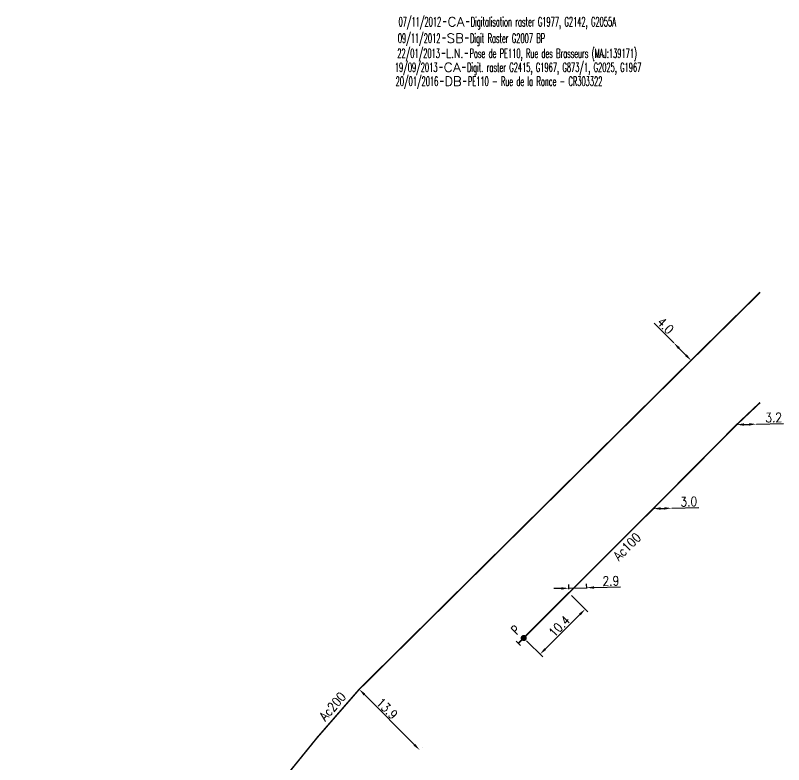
# Model space of a CAD drawing. Header units: millimetres. Extents: x 133989 to 135004, y 130988 to 132014.
# Drawn here: x 134879.2 to 135003.8, y 131113.8 to 131235.4 of the extents above; entities that cross this region are included whole.
import ezdxf
from ezdxf.enums import TextEntityAlignment as Align

# ---------------------------------------------------------------- set-up
doc = ezdxf.new("R2010")
doc.units = ezdxf.units.MM
doc.header["$PDMODE"] = 34
doc.linetypes.add('L_25_AP', pattern=[2000, 1000, 1000])
doc.layers.get('0').update_dxf_attribs({"linetype": 'CONTINUOUS'})
doc.layers.get('Defpoints').update_dxf_attribs({"linetype": 'CONTINUOUS'})
for name, color, linetype in [('L_150', 1, 'CONTINUOUS'), ('L_300', 7, 'CONTINUOUS'), ('L_340', 7, 'CONTINUOUS'), ('L_910', 7, 'CONTINUOUS')]:
    doc.layers.add(name, color=color, linetype=linetype)
doc.styles.add('G_ROMANS', font='ROMANS.SHX', dxfattribs={"width": 0.75})
doc.styles.get("Standard").update_dxf_attribs({"font": 'romans.shx', "width": 0.85})
doc.dimstyles.get("Standard").update_dxf_attribs({"dimtxt": 1.5, "dimasz": 1.2, "dimexe": 0.625, "dimexo": 0.625, "dimgap": 0.25, "dimtad": 1, "dimdec": 1, "dimzin": 0, "dimdsep": 46, "dimtxsty": 'Standard', "dimcen": -0.5, "dimadec": 0, "dimazin": 0, "dimtfac": 1, "dimtdec": 1, "dimtmove": 0, "dimatfit": 3, "dimfxl": 0, "dimtolj": 1, "dimtzin": 0, "dimarcsym": 0})

# ---------------------------------------------------------------- blocks, each defined once
blk = doc.blocks.new('GIS_MODF')
at = {"color": 0, "linetype": 'Continuous', "flags": 128}
for points in [[(-2.18, -0.01), (-1.68, -0.01)], [(1.52, -0.01), (2.02, -0.01)]]:
    blk.add_lwpolyline(points, dxfattribs=at)
at = {"color": 0, "linetype": 'Continuous', "width": 0.5}
blk.add_attdef('DATE', text='', height=1.5, dxfattribs=at).set_placement((-2.5, -0.8), align=Align.RIGHT)
at = {"color": 0, "linetype": 'Continuous', "width": 1.771291}
blk.add_attdef('USER', text='', height=1.5, dxfattribs=at).set_placement((-1.51, -0.8), (1.28, -0.8), align=Align.FIT)
at = {"color": 0, "linetype": 'Continuous', "width": 0.5}
blk.add_attdef('DESC', (2.29, -0.8), '', height=1.5, dxfattribs=at)
blk = doc.blocks.new('*D860')
at = {"layer": 'Defpoints', "color": 0, "linetype": 'Continuous', "transparency": 16777216}
for p in [(134971.86, 131142.55), (134968.98, 131141.71), (134971.88, 131141.79)]:
    blk.add_point(p, dxfattribs=at)
at = {"layer": 'L_150', "color": 0, "linetype": 'Continuous', "lineweight": -2, "transparency": 16777216}
for p, q in [((134967.76, 131142.43), (134966.56, 131142.4)), ((134968.97, 131142.34), (134968.95, 131143.09)), ((134968.96, 131142.47), (134971.86, 131142.55)), ((134971.87, 131142.42), (134971.84, 131143.17)), ((134973.06, 131142.58), (134977.37, 131142.7))]:
    blk.add_line(p, q, dxfattribs=at)
at = {"layer": 'L_150', "color": 0, "linetype": 'Continuous', "transparency": 16777216}
for points in [[(134967.76, 131142.63), (134967.77, 131142.23), (134968.96, 131142.47)], [(134973.06, 131142.78), (134973.07, 131142.38), (134971.86, 131142.55)]]:
    blk.add_solid(points, dxfattribs=at)
at = {"layer": 'L_150', "color": 0, "linetype": 'Continuous', "transparency": 16777216, "insert": (134975.79, 131143.66), "char_height": 1.5, "attachment_point": 5, "rotation": 1.5802}
blk.add_mtext('\\A1;2.9', dxfattribs=at)
blk = doc.blocks.new('*D861')
at = {"layer": 'Defpoints', "color": 0, "linetype": 'Continuous', "transparency": 16777216}
for p in [(134968.98, 131141.71), (134971.63, 131139.07), (134961.66, 131134.39)]:
    blk.add_point(p, dxfattribs=at)
at = {"layer": 'L_300', "color": 0, "linetype": 'Continuous', "lineweight": -2, "transparency": 16777216}
for p, q in [((134969.43, 131141.27), (134972.07, 131138.63)), ((134965.15, 131132.6), (134970.78, 131138.22)), ((134962.1, 131133.95), (134964.75, 131131.31))]:
    blk.add_line(p, q, dxfattribs=at)
at = {"layer": 'L_300', "color": 0, "linetype": 'Continuous', "transparency": 16777216}
for points in [[(134970.64, 131138.36), (134970.92, 131138.08), (134971.63, 131139.07)], [(134965.01, 131132.74), (134965.29, 131132.46), (134964.3, 131131.75)]]:
    blk.add_solid(points, dxfattribs=at)
at = {"layer": 'L_300', "color": 0, "linetype": 'Continuous', "transparency": 16777216, "insert": (134967.43, 131136.29), "char_height": 1.5, "attachment_point": 5, "rotation": 44.984}
blk.add_mtext('\\A1;10.4', dxfattribs=at)
blk = doc.blocks.new('L_300_12')
at = {"color": 0, "linetype": 'Continuous', "const_width": 0.497, "flags": 128}
blk.add_lwpolyline([(-0.25, 0, 1), (0.25, 0, 1)], format="xyb", close=True, dxfattribs=at)
at = {"color": 0, "linetype": 'Continuous', "style": 'G_ROMANS', "width": 0.75}
blk.add_text('P', height=1.5, dxfattribs=at).set_placement((0, 1.85), align=Align.MIDDLE)
at = {"color": 0, "linetype": 'Continuous', "width": 0.75, "flags": 3}
for tag, p in [('DEF_LEG', (0, -5)), ('DEF_COUP', (0, -7.5)), ('DEF_TYPE', (0, -10))]:
    blk.add_attdef(tag, text='', height=1.2, dxfattribs=at).set_placement(p, align=Align.MIDDLE)
blk = doc.blocks.new('L_340_07')
at = {"color": 0, "linetype": 'Continuous', "const_width": 0.25, "flags": 128}
blk.add_lwpolyline([(0, 0), (1.25, 0)], dxfattribs=at)
at = {"color": 0, "linetype": 'Continuous', "flags": 128}
blk.add_lwpolyline([(1.25, -0.5), (1.25, 0.5)], dxfattribs=at)
at = {"color": 0, "linetype": 'Continuous', "width": 0.75, "flags": 3}
for tag, p in [('DEF_LEG', (0.72, -3.47)), ('DEF_COUP', (0.72, -5.97)), ('DEF_TYPE', (0.72, -8.47))]:
    blk.add_attdef(tag, text='', height=1.2, dxfattribs=at).set_placement(p, align=Align.MIDDLE)
blk = doc.blocks.new('*D862')
at = {"layer": 'Defpoints', "color": 0, "linetype": 'Continuous', "transparency": 16777216}
for p in [(134982.66, 131155.37), (134985.66, 131155.45), (134985.66, 131155.45)]:
    blk.add_point(p, dxfattribs=at)
at = {"layer": 'L_150', "color": 0, "linetype": 'Continuous', "lineweight": -2, "transparency": 16777216}
for p, q in [((134983.86, 131155.4), (134984.46, 131155.42)), ((134985.66, 131155.45), (134990.03, 131155.57))]:
    blk.add_line(p, q, dxfattribs=at)
at = {"layer": 'L_150', "color": 0, "linetype": 'Continuous', "transparency": 16777216}
for points in [[(134983.85, 131155.6), (134983.87, 131155.2), (134982.66, 131155.37)], [(134984.45, 131155.62), (134984.47, 131155.22), (134985.66, 131155.45)]]:
    blk.add_solid(points, dxfattribs=at)
at = {"layer": 'L_150', "color": 0, "linetype": 'Continuous', "transparency": 16777216, "insert": (134988.42, 131156.52), "char_height": 1.5, "attachment_point": 5, "rotation": 1.5802}
blk.add_mtext('\\A1;3.0', dxfattribs=at)
blk = doc.blocks.new('*D863')
at = {"layer": 'Defpoints', "color": 0, "linetype": 'Continuous', "transparency": 16777216}
for p in [(134996.19, 131169), (134999.39, 131169.09), (134999.39, 131169.09)]:
    blk.add_point(p, dxfattribs=at)
at = {"layer": 'L_150', "color": 0, "linetype": 'Continuous', "lineweight": -2, "transparency": 16777216}
for p, q in [((134997.39, 131169.03), (134998.19, 131169.05)), ((134999.39, 131169.09), (135003.81, 131169.21))]:
    blk.add_line(p, q, dxfattribs=at)
at = {"layer": 'L_150', "color": 0, "linetype": 'Continuous', "transparency": 16777216}
for points in [[(134997.38, 131169.23), (134997.4, 131168.83), (134996.19, 131169)], [(134998.18, 131169.25), (134998.2, 131168.85), (134999.39, 131169.09)]]:
    blk.add_solid(points, dxfattribs=at)
at = {"layer": 'L_150', "color": 0, "linetype": 'Continuous', "transparency": 16777216, "insert": (135002.19, 131170.17), "char_height": 1.5, "attachment_point": 5, "rotation": 1.5802}
blk.add_mtext('\\A1;3.2', dxfattribs=at)
blk = doc.blocks.new('*D864')
at = {"layer": 'Defpoints', "color": 0, "linetype": 'Continuous', "transparency": 16777216}
for p in [(134985.99, 131182.28), (134985.99, 131182.28), (134988.8, 131179.43)]:
    blk.add_point(p, dxfattribs=at)
at = {"layer": 'L_150', "color": 0, "linetype": 'Continuous', "lineweight": -2, "transparency": 16777216}
for p, q in [((134985.99, 131182.28), (134982.82, 131185.48)), ((134985.54, 131181.84), (134985.54, 131181.84)), ((134987.95, 131180.28), (134986.83, 131181.42)), ((134988.35, 131178.99), (134988.35, 131178.99))]:
    blk.add_line(p, q, dxfattribs=at)
at = {"layer": 'L_150', "color": 0, "linetype": 'Continuous', "transparency": 16777216}
for points in [[(134986.97, 131181.56), (134986.69, 131181.28), (134985.99, 131182.28)], [(134988.1, 131180.42), (134987.81, 131180.14), (134988.8, 131179.43)]]:
    blk.add_solid(points, dxfattribs=at)
at = {"layer": 'L_150', "color": 0, "linetype": 'Continuous', "transparency": 16777216, "insert": (134984.65, 131185.06), "char_height": 1.5, "attachment_point": 5, "rotation": 314.6278}
blk.add_mtext('\\A1;4.0', dxfattribs=at)
blk = doc.blocks.new('*D865')
at = {"layer": 'Defpoints', "color": 0, "linetype": 'Continuous', "transparency": 16777216}
for p in [(134934.99, 131126.07), (134944.79, 131116.21), (134944.79, 131116.21)]:
    blk.add_point(p, dxfattribs=at)
at = {"layer": 'L_150', "color": 0, "linetype": 'Continuous', "lineweight": -2, "transparency": 16777216}
for p, q in [((134935.83, 131125.22), (134943.94, 131117.06)), ((134945.23, 131116.65), (134945.23, 131116.65))]:
    blk.add_line(p, q, dxfattribs=at)
at = {"layer": 'L_150', "color": 0, "linetype": 'Continuous', "transparency": 16777216}
for points in [[(134935.97, 131125.36), (134935.69, 131125.07), (134934.99, 131126.07)], [(134944.08, 131117.2), (134943.8, 131116.92), (134944.79, 131116.21)]]:
    blk.add_solid(points, dxfattribs=at)
at = {"layer": 'L_150', "color": 0, "linetype": 'Continuous', "transparency": 16777216, "insert": (134939.49, 131122.95), "char_height": 1.5, "attachment_point": 5, "rotation": 314.8347}
blk.add_mtext('\\A1;13.9', dxfattribs=at)

msp = doc.modelspace()

# ---------------------------------------------------------------- linework, layer by layer
at = {"layer": 'L_150', "linetype": 'L_25_AP', "const_width": 0.25, "flags": 128}
for points in [[(135000, 131190.49), (134988.8, 131179.43), (134934.99, 131126.07), (134928.2, 131118.27), (134916.65, 131104.02), (134905.3, 131086.96), (134888.76, 131061.66), (134882.58, 131052.68), (134880.02, 131051.8), (134879.35, 131050.94)], [(135000, 131190.49), (135000, 131190.49)], [(135000, 131172.6), (134996.19, 131169), (134982.66, 131155.37), (134968.98, 131141.71), (134961.66, 131134.39)]]:
    msp.add_lwpolyline(points, dxfattribs=at)

# ---------------------------------------------------------------- block references
at = {"layer": 'L_300', "rotation": 44.98398557264785}
msp.add_blockref('L_300_12', (134961.66, 131134.39), dxfattribs=at)
at = {"layer": 'L_340', "rotation": 225.1242975136358}
msp.add_blockref('L_340_07', (134961.66, 131134.39), dxfattribs=at)
at = {"layer": 'L_910'}
ref = msp.add_blockref('GIS_MODF', (134950.79, 131234.43), dxfattribs=at)
ref.add_attrib('DATE', '07/11/2012', dxfattribs={"layer": '0', "color": 0, "linetype": 'Continuous', "height": 1.5, "width": 0.5}).set_placement((134948.28, 131233.63), align=Align.RIGHT)
ref.add_attrib('USER', 'CA', dxfattribs={"layer": '0', "color": 0, "linetype": 'Continuous', "height": 1.5, "width": 1.025485}).set_placement((134949.28, 131233.63), (134952.06, 131233.63), align=Align.FIT)
ref.add_attrib('DESC', 'Digitalisation raster G1977, G2142, G2055A', (134953.07, 131233.63), dxfattribs={"layer": '0', "color": 0, "linetype": 'Continuous', "height": 1.5, "width": 0.5})
ref = msp.add_blockref('GIS_MODF', (134950.66, 131231.76), dxfattribs=at)
ref.add_attrib('DATE', '09/11/2012', dxfattribs={"layer": '0', "color": 0, "linetype": 'Continuous', "height": 1.5, "width": 0.5}).set_placement((134948.16, 131230.96), align=Align.RIGHT)
ref.add_attrib('USER', 'SB', dxfattribs={"layer": '0', "color": 0, "linetype": 'Continuous', "height": 1.5, "width": 1.025485}).set_placement((134949.16, 131230.96), (134951.94, 131230.96), align=Align.FIT)
ref.add_attrib('DESC', 'Digit Raster G2007 BP', (134952.95, 131230.96), dxfattribs={"layer": '0', "color": 0, "linetype": 'Continuous', "height": 1.5, "width": 0.5})
ref = msp.add_blockref('GIS_MODF', (134950.58, 131229.29), dxfattribs=at)
ref.add_attrib('DATE', '22/01/2013', dxfattribs={"layer": '0', "color": 0, "linetype": 'Continuous', "height": 1.5, "width": 0.5}).set_placement((134948.08, 131228.5), align=Align.RIGHT)
ref.add_attrib('USER', 'L.N.', dxfattribs={"layer": '0', "color": 0, "linetype": 'Continuous', "height": 1.5, "width": 0.708517}).set_placement((134949.07, 131228.5), (134951.86, 131228.5), align=Align.FIT)
ref.add_attrib('DESC', 'Pose de PE110, Rue des Brasseurs (MAJ:139171)', (134952.87, 131228.5), dxfattribs={"layer": '0', "color": 0, "linetype": 'Continuous', "height": 1.5, "width": 0.5})
ref = msp.add_blockref('GIS_MODF', (134950.18, 131227.03), dxfattribs=at)
ref.add_attrib('DATE', '19/09/2013', dxfattribs={"layer": '0', "color": 0, "linetype": 'Continuous', "height": 1.5, "width": 0.5}).set_placement((134947.68, 131226.23), align=Align.RIGHT)
ref.add_attrib('USER', 'CA', dxfattribs={"layer": '0', "color": 0, "linetype": 'Continuous', "height": 1.5, "width": 1.025485}).set_placement((134948.68, 131226.23), (134951.46, 131226.23), align=Align.FIT)
ref.add_attrib('DESC', 'Digit. raster G2415, G1967, G873/1, G2025, G1967', (134952.47, 131226.23), dxfattribs={"layer": '0', "color": 0, "linetype": 'Continuous', "height": 1.5, "width": 0.5})
at = {"layer": 'L_910', "linetype": 'Continuous'}
ref = msp.add_blockref('GIS_MODF', (134950.31, 131224.77), dxfattribs=at)
ref.add_attrib('DATE', '20/01/2016', dxfattribs={"layer": '0', "color": 0, "linetype": 'Continuous', "height": 1.5, "width": 0.5}).set_placement((134947.81, 131223.97), align=Align.RIGHT)
ref.add_attrib('USER', 'DB', dxfattribs={"layer": '0', "color": 0, "linetype": 'Continuous', "height": 1.5, "width": 0.99919}).set_placement((134948.8, 131223.97), (134951.59, 131223.97), align=Align.FIT)
ref.add_attrib('DESC', 'PE110 - Rue de la Ronce - CR303322', (134952.6, 131223.97), dxfattribs={"layer": '0', "color": 0, "linetype": 'Continuous', "height": 1.5, "width": 0.5})

# ---------------------------------------------------------------- texts
at = {"layer": 'L_150', "linetype": 'Continuous', "width": 0.85}
for s, rotation, p in [('Ac100', 44.984, (134978.43, 131149.23)), ('Ac200', 48.9867, (134930.66, 131123.3))]:
    msp.add_text(s, height=1.5, rotation=rotation, dxfattribs=at).set_placement(p, align=Align.MIDDLE)

# ---------------------------------------------------------------- dimensions: what is measured, and where the dimension line sits
at = {"layer": 'L_150', "linetype": 'Continuous'}
for base, p1, p2, angle, picture, middle in [((134985.99, 131182.28), (134988.8, 131179.43), (134985.99, 131182.28), 314.6278, '*D864', (134983.94, 131184.35)), ((134999.39, 131169.09), (134996.19, 131169), (134999.39, 131169.09), 181.5802, '*D863', (135002.22, 131169.17)), ((134985.66, 131155.45), (134982.66, 131155.37), (134985.66, 131155.45), 181.5802, '*D862', (134988.44, 131155.53)), ((134971.86, 131142.55), (134968.98, 131141.71), (134971.88, 131141.79), 181.5802, '*D860', (134975.82, 131142.66)), ((134944.79, 131116.21), (134934.99, 131126.07), (134944.79, 131116.21), 134.8347, '*D865', (134938.78, 131122.25))]:
    dim = msp.add_linear_dim(base=base, p1=p1, p2=p2, angle=angle, dimstyle='Standard', dxfattribs=at)
    dim.commit()
    dim.dimension.update_dxf_attribs({"geometry": picture, "text_midpoint": middle, "dimtype": 160})
at = {"layer": 'L_300', "linetype": 'Continuous'}
dim = msp.add_linear_dim(base=(134971.6253, 131139.0672), p1=(134961.6628, 131134.3941), p2=(134968.9834, 131141.7106), angle=224.984, dimstyle='Standard', dxfattribs=at)
dim.commit()
dim.dimension.update_dxf_attribs({"geometry": '*D861', "text_midpoint": (134968.1414, 131135.5852), "dimtype": 160})

doc.saveas('drawing.dxf')
